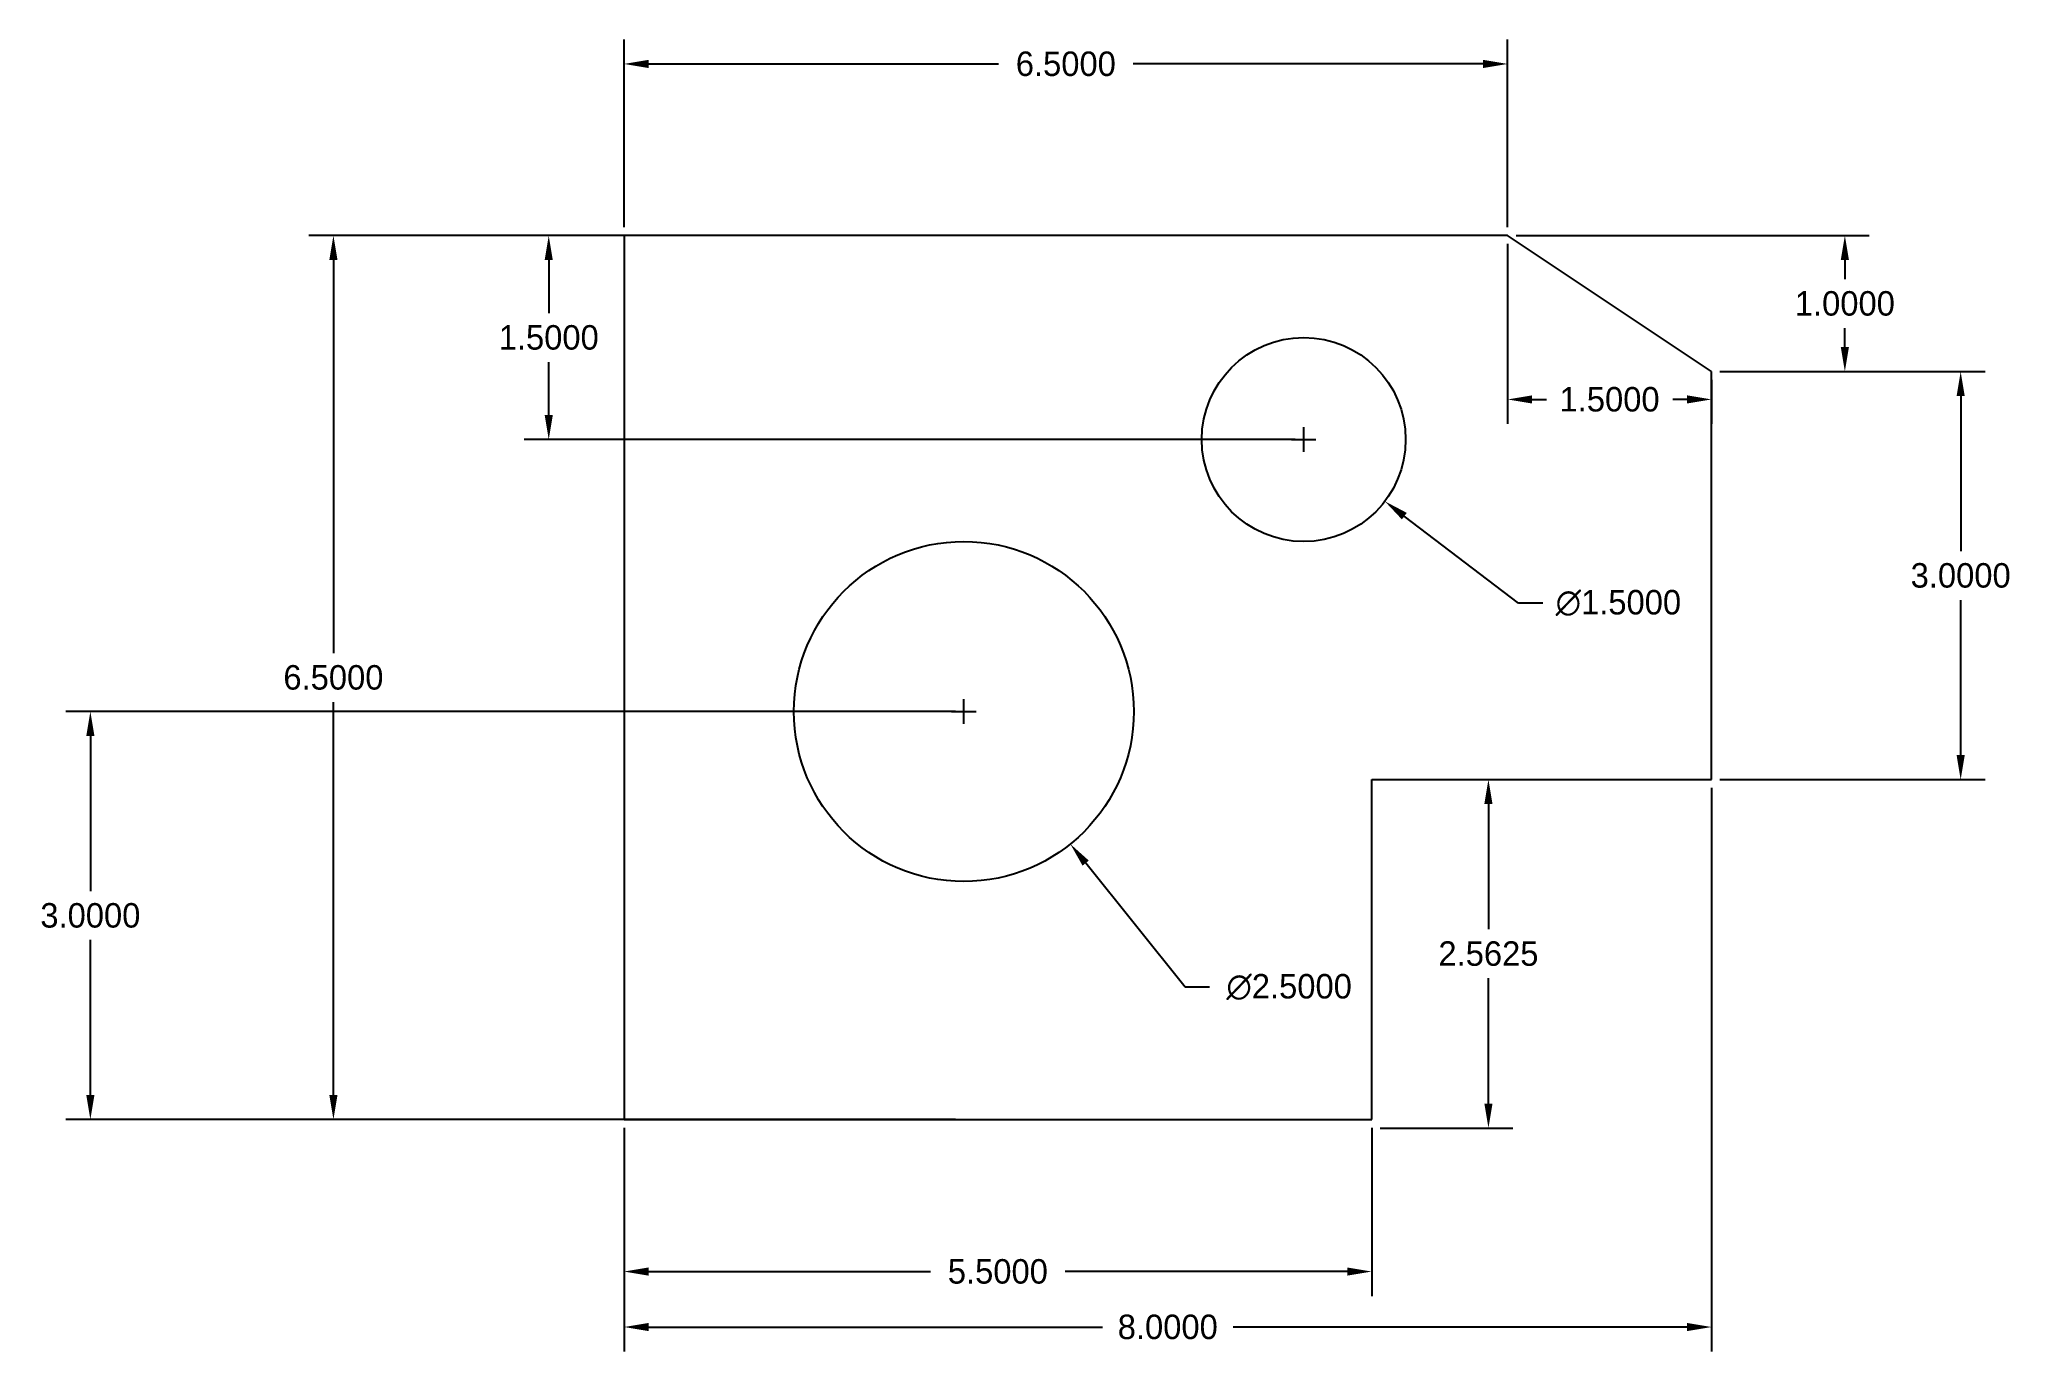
# Model space of a CAD drawing. Header units: inches. Extents: x -4.3 to 10.2, y -1.7 to 7.9.
import ezdxf

# ---------------------------------------------------------------- set-up
doc = ezdxf.new("R2010")
doc.units = ezdxf.units.IN
doc.header["$MEASUREMENT"] = 0
doc.dimstyles.get("Standard").update_dxf_attribs({"dimtxt": 0.18, "dimasz": 0.18, "dimexe": 0.18, "dimexo": 0.0625, "dimgap": 0.09, "dimtad": 0, "dimtih": 1, "dimtoh": 1, "dimdec": 4, "dimzin": 0, "dimdsep": 46, "dimtxsty": 'Standard', "dimcen": 0.09, "dimadec": 0, "dimazin": 0, "dimtfac": 1, "dimtdec": 4, "dimtofl": 0, "dimtmove": 0, "dimatfit": 3, "dimfxl": 1, "dimtolj": 1, "dimtzin": 0, "dimarcsym": 0})

# ---------------------------------------------------------------- blocks, each defined once
blk = doc.blocks.new('*D2')
at = {"color": 0, "lineweight": -2}
for p, q in [((-0.062, 6.5), (-2.318, 6.5)), ((-2.138, 6.32), (-2.138, 3.43)), ((-2.138, 0.18), (-2.138, 3.07)), ((-0.062, 0), (-2.318, 0))]:
    blk.add_line(p, q, dxfattribs=at)
at = {"color": 0}
for points in [[(-2.168, 6.32), (-2.108, 6.32), (-2.138, 6.5)], [(-2.168, 0.18), (-2.108, 0.18), (-2.138, 0)]]:
    blk.add_solid(points, dxfattribs=at)
at = {"layer": 'Defpoints', "color": 0}
for p in [(-2.138, 6.5), (0, 6.5), (0, 0)]:
    blk.add_point(p, dxfattribs=at)
at = {"color": 0, "insert": (-2.138, 3.25), "char_height": 0.18, "attachment_point": 5}
blk.add_mtext('\\A1;6.5000', dxfattribs=at)
blk = doc.blocks.new('*D3')
at = {"color": 0, "lineweight": -2}
for p, q in [((0, -0.062), (0, -1.298)), ((5.5, -0.062), (5.5, -1.298)), ((0.18, -1.118), (2.255, -1.118)), ((5.32, -1.118), (3.245, -1.118))]:
    blk.add_line(p, q, dxfattribs=at)
at = {"color": 0}
for points in [[(0.18, -1.088), (0.18, -1.148), (0, -1.118)], [(5.32, -1.088), (5.32, -1.148), (5.5, -1.118)]]:
    blk.add_solid(points, dxfattribs=at)
at = {"layer": 'Defpoints', "color": 0}
for p in [(0, 0), (5.5, 0), (5.5, -1.118)]:
    blk.add_point(p, dxfattribs=at)
at = {"color": 0, "insert": (2.75, -1.118), "char_height": 0.18, "attachment_point": 5}
blk.add_mtext('\\A1;5.5000', dxfattribs=at)
blk = doc.blocks.new('*D4')
at = {"color": 0, "lineweight": -2}
for p, q in [((0, 6.562), (0, 7.942)), ((6.5, 6.562), (6.5, 7.942)), ((0.18, 7.762), (2.755, 7.762)), ((6.32, 7.762), (3.745, 7.762))]:
    blk.add_line(p, q, dxfattribs=at)
at = {"color": 0}
for points in [[(0.18, 7.792), (0.18, 7.732), (0, 7.762)], [(6.32, 7.792), (6.32, 7.732), (6.5, 7.762)]]:
    blk.add_solid(points, dxfattribs=at)
at = {"layer": 'Defpoints', "color": 0}
for p in [(6.5, 7.762), (0, 6.5), (6.5, 6.5)]:
    blk.add_point(p, dxfattribs=at)
at = {"color": 0, "insert": (3.25, 7.762), "char_height": 0.18, "attachment_point": 5}
blk.add_mtext('\\A1;6.5000', dxfattribs=at)
blk = doc.blocks.new('*D5')
at = {"color": 0, "lineweight": -2}
for p, q in [((8, 2.438), (8, -1.706)), ((0, -0.062), (0, -1.706)), ((0.18, -1.526), (3.52, -1.526)), ((7.82, -1.526), (4.48, -1.526))]:
    blk.add_line(p, q, dxfattribs=at)
at = {"color": 0}
for points in [[(0.18, -1.496), (0.18, -1.556), (0, -1.526)], [(7.82, -1.496), (7.82, -1.556), (8, -1.526)]]:
    blk.add_solid(points, dxfattribs=at)
at = {"layer": 'Defpoints', "color": 0}
for p in [(8, 2.5), (0, 0), (8, -1.526)]:
    blk.add_point(p, dxfattribs=at)
at = {"color": 0, "insert": (4, -1.526), "char_height": 0.18, "attachment_point": 5}
blk.add_mtext('\\A1;8.0000', dxfattribs=at)
blk = doc.blocks.new('*D6')
at = {"color": 0, "lineweight": -2}
for p, q in [((5.562, 2.5), (6.539, 2.5)), ((6.359, 2.32), (6.359, 1.399)), ((6.359, 0.117), (6.359, 1.039)), ((5.562, -0.063), (6.539, -0.063))]:
    blk.add_line(p, q, dxfattribs=at)
at = {"color": 0}
for points in [[(6.329, 2.32), (6.389, 2.32), (6.359, 2.5)], [(6.329, 0.117), (6.389, 0.117), (6.359, -0.063)]]:
    blk.add_solid(points, dxfattribs=at)
at = {"layer": 'Defpoints', "color": 0}
for p in [(5.5, 2.5), (5.5, -0.063), (6.359, -0.063)]:
    blk.add_point(p, dxfattribs=at)
at = {"color": 0, "insert": (6.359, 1.219), "char_height": 0.18, "attachment_point": 5}
blk.add_mtext('\\A1;2.5625', dxfattribs=at)
blk = doc.blocks.new('*D7')
at = {"color": 0, "lineweight": -2}
for p, q in [((8.062, 5.5), (10.013, 5.5)), ((9.833, 5.32), (9.833, 4.18)), ((9.833, 2.68), (9.833, 3.82)), ((8.062, 2.5), (10.013, 2.5))]:
    blk.add_line(p, q, dxfattribs=at)
at = {"color": 0}
for points in [[(9.803, 5.32), (9.863, 5.32), (9.833, 5.5)], [(9.803, 2.68), (9.863, 2.68), (9.833, 2.5)]]:
    blk.add_solid(points, dxfattribs=at)
at = {"layer": 'Defpoints', "color": 0}
for p in [(8, 5.5), (8, 2.5), (9.833, 2.5)]:
    blk.add_point(p, dxfattribs=at)
at = {"color": 0, "insert": (9.833, 4), "char_height": 0.18, "attachment_point": 5}
blk.add_mtext('\\A1;3.0000', dxfattribs=at)
blk = doc.blocks.new('*D8')
at = {"color": 0, "lineweight": -2}
for p, q in [((6.5, 6.438), (6.5, 5.115)), ((8, 5.438), (8, 5.115)), ((6.68, 5.295), (6.785, 5.295)), ((7.82, 5.295), (7.715, 5.295))]:
    blk.add_line(p, q, dxfattribs=at)
at = {"color": 0}
for points in [[(6.68, 5.325), (6.68, 5.265), (6.5, 5.295)], [(7.82, 5.325), (7.82, 5.265), (8, 5.295)]]:
    blk.add_solid(points, dxfattribs=at)
at = {"layer": 'Defpoints', "color": 0}
for p in [(6.5, 6.5), (8, 5.5), (8, 5.295)]:
    blk.add_point(p, dxfattribs=at)
at = {"color": 0, "insert": (7.25, 5.295), "char_height": 0.18, "attachment_point": 5}
blk.add_mtext('\\A1;1.5000', dxfattribs=at)
blk = doc.blocks.new('*D9')
at = {"color": 0, "lineweight": -2}
for p, q in [((6.562, 6.5), (9.161, 6.5)), ((8.981, 6.32), (8.981, 6.18)), ((8.981, 5.68), (8.981, 5.82)), ((8.063, 5.5), (9.161, 5.5))]:
    blk.add_line(p, q, dxfattribs=at)
at = {"color": 0}
for points in [[(8.951, 6.32), (9.011, 6.32), (8.981, 6.5)], [(8.951, 5.68), (9.011, 5.68), (8.981, 5.5)]]:
    blk.add_solid(points, dxfattribs=at)
at = {"layer": 'Defpoints', "color": 0}
for p in [(6.5, 6.5), (8, 5.5), (8.981, 5.5)]:
    blk.add_point(p, dxfattribs=at)
at = {"color": 0, "insert": (8.981, 6), "char_height": 0.18, "attachment_point": 5}
blk.add_mtext('\\A1;1.0000', dxfattribs=at)
blk = doc.blocks.new('*D10')
at = {"color": 0, "lineweight": -2}
for p, q in [((5, 4.91), (5, 5.09)), ((4.91, 5), (5.09, 5)), ((6.58, 3.798), (5.74, 4.437)), ((6.76, 3.798), (6.58, 3.798))]:
    blk.add_line(p, q, dxfattribs=at)
at = {"color": 0}
blk.add_solid([(5.758, 4.461), (5.722, 4.413), (5.597, 4.546)], dxfattribs=at)
at = {"layer": 'Defpoints', "color": 0}
for p in [(4.403, 5.454), (5.597, 4.546)]:
    blk.add_point(p, dxfattribs=at)
at = {"color": 0, "insert": (7.315, 3.798), "char_height": 0.18, "attachment_point": 5}
blk.add_mtext('\\A1;∅1.5000', dxfattribs=at)
blk = doc.blocks.new('*D11')
at = {"color": 0, "lineweight": -2}
for p, q in [((2.5, 2.91), (2.5, 3.09)), ((2.41, 3), (2.59, 3)), ((4.128, 0.974), (3.396, 1.885)), ((4.308, 0.974), (4.128, 0.974))]:
    blk.add_line(p, q, dxfattribs=at)
at = {"color": 0}
blk.add_solid([(3.419, 1.904), (3.373, 1.867), (3.283, 2.026)], dxfattribs=at)
at = {"layer": 'Defpoints', "color": 0}
for p in [(1.717, 3.974), (3.283, 2.026)]:
    blk.add_point(p, dxfattribs=at)
at = {"color": 0, "insert": (4.893, 0.974), "char_height": 0.18, "attachment_point": 5}
blk.add_mtext('\\A1;∅2.5000', dxfattribs=at)
blk = doc.blocks.new('*D12')
at = {"color": 0, "lineweight": -2}
for p, q in [((2.438, 3), (-4.106, 3)), ((-3.926, 2.82), (-3.926, 1.68)), ((-3.926, 0.18), (-3.926, 1.32)), ((2.438, 0), (-4.106, 0))]:
    blk.add_line(p, q, dxfattribs=at)
at = {"color": 0}
for points in [[(-3.956, 2.82), (-3.896, 2.82), (-3.926, 3)], [(-3.956, 0.18), (-3.896, 0.18), (-3.926, 0)]]:
    blk.add_solid(points, dxfattribs=at)
at = {"layer": 'Defpoints', "color": 0}
for p in [(2.5, 3), (-3.926, 0), (2.5, 0)]:
    blk.add_point(p, dxfattribs=at)
at = {"color": 0, "insert": (-3.926, 1.5), "char_height": 0.18, "attachment_point": 5}
blk.add_mtext('\\A1;3.0000', dxfattribs=at)
blk = doc.blocks.new('*D13')
at = {"color": 0, "lineweight": -2}
for p, q in [((4.937, 6.5), (-0.734, 6.5)), ((-0.554, 6.32), (-0.554, 5.93)), ((-0.554, 5.18), (-0.554, 5.57)), ((4.937, 5), (-0.734, 5))]:
    blk.add_line(p, q, dxfattribs=at)
at = {"color": 0}
for points in [[(-0.584, 6.32), (-0.524, 6.32), (-0.554, 6.5)], [(-0.584, 5.18), (-0.524, 5.18), (-0.554, 5)]]:
    blk.add_solid(points, dxfattribs=at)
at = {"layer": 'Defpoints', "color": 0}
for p in [(-0.554, 6.5), (5, 6.5), (5, 5)]:
    blk.add_point(p, dxfattribs=at)
at = {"color": 0, "insert": (-0.554, 5.75), "char_height": 0.18, "attachment_point": 5}
blk.add_mtext('\\A1;1.5000', dxfattribs=at)

msp = doc.modelspace()

# ---------------------------------------------------------------- linework, layer by layer
for p, q in [((6.5, 6.5), (0, 6.5)), ((0, 6.5), (0, 0)), ((8, 5.5), (6.5, 6.5)), ((6.5, 6.5), (6.5, 6.5)), ((8, 2.5), (8, 5.5)), ((5.5, 0), (5.5, 2.5)), ((5.5, 2.5), (8, 2.5)), ((0, 0), (5.5, 0))]:
    msp.add_line(p, q)
for centre, radius in [((5, 5), 0.75), ((2.5, 3), 1.25)]:
    msp.add_circle(centre, radius)

# ---------------------------------------------------------------- dimensions: what is measured, and where the dimension line sits
for base, p1, p2, picture, middle in [((6.5, 7.76201), (0, 6.5), (6.5, 6.5), '*D4', (3.25, 7.76201)), ((8, 5.29535), (6.5, 6.5), (8, 5.5), '*D8', (7.25, 5.29535)), ((8, -1.52623), (0, 0), (8, 2.5), '*D5', (4, -1.52623)), ((5.5, -1.11796), (0, 0), (5.5, 0), '*D3', (2.75, -1.11796))]:
    dim = msp.add_linear_dim(base=base, p1=p1, p2=p2, dimstyle='Standard')
    dim.commit()
    dim.dimension.update_dxf_attribs({"geometry": picture, "text_midpoint": middle})
for base, p1, p2, picture, middle in [((-2.13785, 6.5), (0, 0), (0, 6.5), '*D2', (-2.13785, 3.25)), ((-0.55429, 6.5), (5, 5), (5, 6.5), '*D13', (-0.55429, 5.75)), ((8.98113, 5.5), (6.5, 6.5), (8, 5.5), '*D9', (8.98113, 6)), ((9.8325, 2.5), (8, 5.5), (8, 2.5), '*D7', (9.8325, 4)), ((-3.92574, 0), (2.5, 3), (2.5, 0), '*D12', (-3.92574, 1.5)), ((6.35889, -0.0625), (5.5, 2.5), (5.5, -0.0625), '*D6', (6.35889, 1.21875))]:
    dim = msp.add_linear_dim(base=base, p1=p1, p2=p2, angle=90, dimstyle='Standard')
    dim.commit()
    dim.dimension.update_dxf_attribs({"geometry": picture, "text_midpoint": middle})
for p1, p2, picture, middle in [((4.403, 5.45397), (5.597, 4.54603), '*D10', (7.31525, 3.79834)), ((1.71683, 3.97424), (3.28317, 2.02576), '*D11', (4.89328, 0.97445))]:
    dim = msp.add_diameter_dim_2p(p1=p1, p2=p2, dimstyle='Standard')
    dim.commit()
    dim.dimension.update_dxf_attribs({"geometry": picture, "text_midpoint": middle, "dimtype": 163})

doc.saveas('drawing.dxf')
